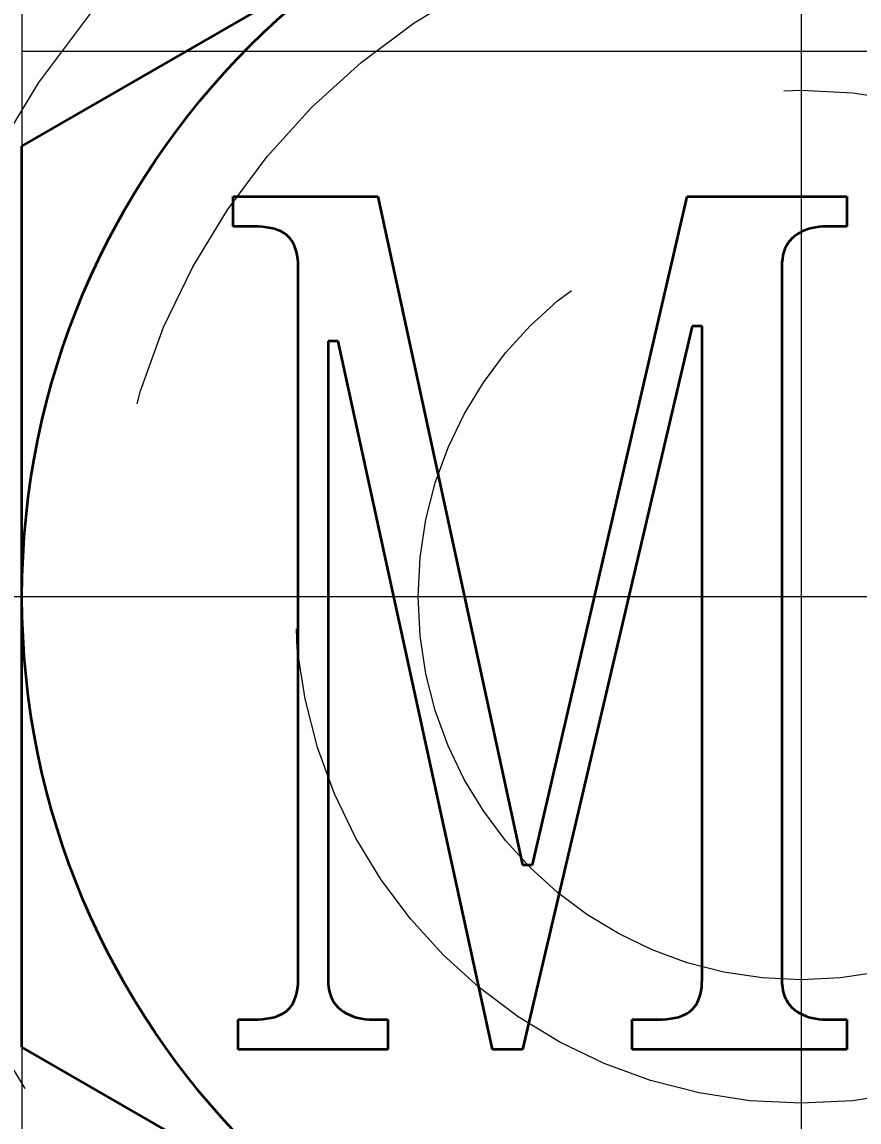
# Model space of a CAD drawing. Header units: millimetres. Extents: x 5606 to 13175, y -3239 to -2051.
# Drawn here: x 6560.98 to 6566.35, y -2437.15 to -2430.1 of the extents above; entities that cross this region are included whole.
import ezdxf

# ---------------------------------------------------------------- set-up
doc = ezdxf.new("R2010")
doc.units = ezdxf.units.MM
doc.linetypes.add('CENTER-HOKUTO', pattern=[23, 20, -1, 1, -1])
doc.linetypes.add('HIDDEN-HOKUTO', pattern=[3.8, 2.5, -1.3])
doc.layers.add('AM_7', color=2, linetype='CENTER-HOKUTO', lineweight=30)
doc.layers.add('AM_HID', color=1, linetype='HIDDEN-HOKUTO', lineweight=25)
doc.layers.add('word_dim', color=253, linetype='Continuous')
doc.styles.get("Standard").update_dxf_attribs({"font": 'romans.shx', "bigfont": 'bigfont.shx'})
doc.dimstyles.new('RS1-4', dxfattribs={"dimscale": 4, "dimtxt": 3.5, "dimasz": 3, "dimexe": 1, "dimexo": 0, "dimgap": 1, "dimtad": 3, "dimdsep": 46, "dimtxsty": 'Standard', "dimblk1": 'OPEN', "dimblk2": 'OPEN', "dimsah": 1, "dimcen": 0, "dimclrd": 256, "dimclre": 256, "dimclrt": 3, "dimadec": 0, "dimazin": 0, "dimtfac": 1, "dimtmove": 0, "dimatfit": 3, "dimldrblk": 'OPEN', "dimfxl": 0, "dimtolj": 1, "dimtzin": 0, "dimarcsym": 0})

# ---------------------------------------------------------------- blocks, each defined once
blk = doc.blocks.new('_Open')
at = {"color": 0, "lineweight": -2}
for p, q in [((-1, 0.16667), (0, 0)), ((-1, -0.16667), (0, 0)), ((0, 0), (-1, 0))]:
    blk.add_line(p, q, dxfattribs=at)
blk = doc.blocks.new('*D266')
at = {"layer": 'DEFPOINTS', "color": 0, "linetype": 'Continuous', "ltscale": 2}
for p in [(6610.3126, -2218.9439), (6610.3126, -2336.6425), (6330.9824, -2565.2835)]:
    blk.add_point(p, dxfattribs=at)
at = {"layer": 'word_dim', "linetype": 'Continuous', "lineweight": -2, "ltscale": 2}
for p, q in [((6330.9824, -2565.2835), (6330.9824, -2214.9439)), ((6610.3126, -2336.6425), (6610.3126, -2214.9439)), ((6342.9824, -2218.9439), (6598.3126, -2218.9439))]:
    blk.add_line(p, q, dxfattribs=at)
at = {"layer": 'word_dim', "linetype": 'Continuous', "lineweight": -2, "ltscale": 2, "xscale": 12, "yscale": 12, "zscale": 12, "rotation": 180}
blk.add_blockref('_Open', (6330.9824, -2218.9439), dxfattribs=at)
at = {"layer": 'word_dim', "linetype": 'Continuous', "lineweight": -2, "ltscale": 2, "xscale": 12, "yscale": 12, "zscale": 12}
blk.add_blockref('_Open', (6610.3126, -2218.9439), dxfattribs=at)
at = {"layer": 'word_dim', "color": 3, "linetype": 'Continuous', "ltscale": 2, "insert": (6470.6475, -2207.9439), "char_height": 14, "attachment_point": 5}
blk.add_mtext('\\A1;279.33', dxfattribs=at)

msp = doc.modelspace()

# ---------------------------------------------------------------- linework, layer by layer
at = {"color": 7, "lineweight": 35, "ltscale": 0.144319}
msp.add_line((6560.9824, -2430.8938), (6565.9824, -2428.0085), dxfattribs=at)
at = {"color": 7, "lineweight": 35, "ltscale": 0.072243}
msp.add_line((6560.9824, -2433.7835), (6560.9824, -2430.8938), dxfattribs=at)
at = {"color": 7, "lineweight": 35, "ltscale": 0.0048}
for p, q in [((6562.3384, -2431.4082), (6562.3384, -2431.2162)), ((6566.2743, -2431.2162), (6566.2743, -2431.4082)), ((6562.3704, -2436.6882), (6562.3704, -2436.4962)), ((6563.3304, -2436.4962), (6563.3304, -2436.6882)), ((6564.8983, -2436.6882), (6564.8983, -2436.4962)), ((6566.2743, -2436.4962), (6566.2743, -2436.6882))]:
    msp.add_line(p, q, dxfattribs=at)
at = {"color": 7, "lineweight": 35, "ltscale": 0.023199}
msp.add_line((6562.3384, -2431.2162), (6563.2664, -2431.2162), dxfattribs=at)
at = {"color": 7, "lineweight": 35, "ltscale": 0.109682}
msp.add_line((6563.2664, -2431.2162), (6564.1945, -2435.5042), dxfattribs=at)
at = {"color": 7, "lineweight": 35, "ltscale": 0.110031}
msp.add_line((6564.2584, -2435.5042), (6565.2504, -2431.2162), dxfattribs=at)
at = {"color": 7, "lineweight": 35, "ltscale": 0.025598}
msp.add_line((6565.2504, -2431.2162), (6566.2743, -2431.2162), dxfattribs=at)
at = {"color": 7, "lineweight": 35, "ltscale": 0.003201}
msp.add_line((6562.4664, -2431.4082), (6562.3384, -2431.4082), dxfattribs=at)
at = {"color": 7, "lineweight": 35, "ltscale": 0.000775312}
msp.add_line((6562.4974, -2431.4088), (6562.4664, -2431.4082), dxfattribs=at)
at = {"color": 7, "lineweight": 35, "ltscale": 0.000727958}
msp.add_line((6562.5265, -2431.4108), (6562.4974, -2431.4088), dxfattribs=at)
at = {"color": 7, "lineweight": 35, "ltscale": 0.000685152}
msp.add_line((6562.5537, -2431.414), (6562.5265, -2431.4108), dxfattribs=at)
at = {"color": 7, "lineweight": 35, "ltscale": 0.000641592}
msp.add_line((6562.579, -2431.4185), (6562.5537, -2431.414), dxfattribs=at)
at = {"color": 7, "lineweight": 35, "ltscale": 0.00060342}
for p, q in [((6562.6024, -2431.4242), (6562.579, -2431.4185)), ((6562.579, -2436.486), (6562.6024, -2436.4802)), ((6565.171, -2436.486), (6565.1945, -2436.4802))]:
    msp.add_line(p, q, dxfattribs=at)
at = {"color": 7, "lineweight": 35, "ltscale": 0.000565285}
msp.add_line((6562.6239, -2431.4313), (6562.6024, -2431.4242), dxfattribs=at)
at = {"color": 7, "lineweight": 35, "ltscale": 0.000527742}
msp.add_line((6562.6433, -2431.4396), (6562.6239, -2431.4313), dxfattribs=at)
at = {"color": 7, "lineweight": 35, "ltscale": 0.000503191}
for p, q in [((6562.661, -2431.4492), (6562.6433, -2431.4396)), ((6562.6433, -2436.4648), (6562.661, -2436.4553)), ((6565.2352, -2436.4648), (6565.2529, -2436.4553))]:
    msp.add_line(p, q, dxfattribs=at)
at = {"color": 7, "lineweight": 35, "ltscale": 0.00051666}
for p, q in [((6565.9906, -2431.4396), (6565.9723, -2431.4492)), ((6565.9723, -2436.4553), (6565.9906, -2436.4648))]:
    msp.add_line(p, q, dxfattribs=at)
at = {"color": 7, "lineweight": 35, "ltscale": 0.00053055}
msp.add_line((6566.0101, -2431.4313), (6565.9906, -2431.4396), dxfattribs=at)
at = {"color": 7, "lineweight": 35, "ltscale": 0.000536372}
msp.add_line((6566.0304, -2431.4242), (6566.0101, -2431.4313), dxfattribs=at)
at = {"color": 7, "lineweight": 35, "ltscale": 0.000550236}
for p, q in [((6566.0516, -2431.4185), (6566.0304, -2431.4242)), ((6566.0304, -2436.4802), (6566.0516, -2436.486))]:
    msp.add_line(p, q, dxfattribs=at)
at = {"color": 7, "lineweight": 35, "ltscale": 0.00056663}
msp.add_line((6566.0738, -2431.414), (6566.0516, -2431.4185), dxfattribs=at)
at = {"color": 7, "lineweight": 35, "ltscale": 0.000585238}
msp.add_line((6566.097, -2431.4108), (6566.0738, -2431.414), dxfattribs=at)
at = {"color": 7, "lineweight": 35, "ltscale": 0.000606218}
msp.add_line((6566.1212, -2431.4088), (6566.097, -2431.4108), dxfattribs=at)
at = {"color": 7, "lineweight": 35, "ltscale": 0.000628866}
msp.add_line((6566.1464, -2431.4082), (6566.1212, -2431.4088), dxfattribs=at)
at = {"color": 7, "lineweight": 35, "ltscale": 0.003198}
for p, q in [((6566.2743, -2431.4082), (6566.1464, -2431.4082)), ((6566.1464, -2436.4962), (6566.2743, -2436.4962))]:
    msp.add_line(p, q, dxfattribs=at)
at = {"color": 7, "lineweight": 35, "ltscale": 0.000476644}
msp.add_line((6562.6766, -2431.4601), (6562.661, -2431.4492), dxfattribs=at)
at = {"color": 7, "lineweight": 35, "ltscale": 0.000457196}
for p, q in [((6562.6903, -2431.4722), (6562.6766, -2431.4601)), ((6562.6766, -2436.4444), (6562.6903, -2436.4322)), ((6565.2687, -2436.4444), (6565.2823, -2436.4322))]:
    msp.add_line(p, q, dxfattribs=at)
at = {"color": 7, "lineweight": 35, "ltscale": 0.000453676}
msp.add_line((6562.7025, -2431.4857), (6562.6903, -2431.4722), dxfattribs=at)
at = {"color": 7, "lineweight": 35, "ltscale": 0.000459597}
msp.add_line((6562.7135, -2431.5004), (6562.7025, -2431.4857), dxfattribs=at)
at = {"color": 7, "lineweight": 35, "ltscale": 0.000464625}
msp.add_line((6562.723, -2431.5164), (6562.7135, -2431.5004), dxfattribs=at)
at = {"color": 7, "lineweight": 35, "ltscale": 0.000479099}
msp.add_line((6562.7313, -2431.5336), (6562.723, -2431.5164), dxfattribs=at)
at = {"color": 7, "lineweight": 35, "ltscale": 0.000505324}
msp.add_line((6565.8976, -2431.5164), (6565.8871, -2431.5336), dxfattribs=at)
at = {"color": 7, "lineweight": 35, "ltscale": 0.000498657}
msp.add_line((6565.9095, -2431.5004), (6565.8976, -2431.5164), dxfattribs=at)
at = {"color": 7, "lineweight": 35, "ltscale": 0.00050261}
msp.add_line((6565.9232, -2431.4857), (6565.9095, -2431.5004), dxfattribs=at)
at = {"color": 7, "lineweight": 35, "ltscale": 0.000505856}
msp.add_line((6565.9383, -2431.4722), (6565.9232, -2431.4857), dxfattribs=at)
at = {"color": 7, "lineweight": 35, "ltscale": 0.000511798}
for p, q in [((6565.9548, -2431.4601), (6565.9383, -2431.4722)), ((6563.0264, -2436.4322), (6563.0428, -2436.4444)), ((6565.9383, -2436.4322), (6565.9548, -2436.4444))]:
    msp.add_line(p, q, dxfattribs=at)
at = {"color": 7, "lineweight": 35, "ltscale": 0.000514828}
msp.add_line((6565.9723, -2431.4492), (6565.9548, -2431.4601), dxfattribs=at)
at = {"color": 7, "lineweight": 35, "ltscale": 0.00049649}
for p, q in [((6562.7384, -2431.5522), (6562.7313, -2431.5336)), ((6562.7313, -2436.3708), (6562.7384, -2436.3522)), ((6565.3234, -2436.3708), (6565.3304, -2436.3522))]:
    msp.add_line(p, q, dxfattribs=at)
at = {"color": 7, "lineweight": 35, "ltscale": 0.000517703}
msp.add_line((6562.7441, -2431.5721), (6562.7384, -2431.5522), dxfattribs=at)
at = {"color": 7, "lineweight": 35, "ltscale": 0.000539148}
msp.add_line((6562.7487, -2431.5932), (6562.7441, -2431.5721), dxfattribs=at)
at = {"color": 7, "lineweight": 35, "ltscale": 0.000545561}
msp.add_line((6565.8712, -2431.5721), (6565.8656, -2431.5932), dxfattribs=at)
at = {"color": 7, "lineweight": 35, "ltscale": 0.000527989}
msp.add_line((6565.8783, -2431.5522), (6565.8712, -2431.5721), dxfattribs=at)
at = {"color": 7, "lineweight": 35, "ltscale": 0.000513276}
for p, q in [((6565.8871, -2431.5336), (6565.8783, -2431.5522)), ((6562.9664, -2436.3522), (6562.9752, -2436.3708)), ((6565.8783, -2436.3522), (6565.8871, -2436.3708))]:
    msp.add_line(p, q, dxfattribs=at)
at = {"color": 7, "lineweight": 35, "ltscale": 0.000566346}
msp.add_line((6562.7518, -2431.6156), (6562.7487, -2431.5932), dxfattribs=at)
at = {"color": 7, "lineweight": 35, "ltscale": 0.000594051}
for p, q in [((6562.7538, -2431.6393), (6562.7518, -2431.6156)), ((6562.7518, -2436.2889), (6562.7538, -2436.2652))]:
    msp.add_line(p, q, dxfattribs=at)
at = {"color": 7, "lineweight": 35, "ltscale": 0.000623441}
msp.add_line((6562.7543, -2431.6642), (6562.7538, -2431.6393), dxfattribs=at)
at = {"color": 7, "lineweight": 35, "ltscale": 0.000623799}
msp.add_line((6565.8592, -2431.6393), (6565.8583, -2431.6642), dxfattribs=at)
at = {"color": 7, "lineweight": 35, "ltscale": 0.000594874}
for p, q in [((6565.8616, -2431.6156), (6565.8592, -2431.6393)), ((6565.8592, -2436.2652), (6565.8616, -2436.2889))]:
    msp.add_line(p, q, dxfattribs=at)
at = {"color": 7, "lineweight": 35, "ltscale": 0.000569732}
msp.add_line((6565.8656, -2431.5932), (6565.8616, -2431.6156), dxfattribs=at)
at = {"color": 7, "lineweight": 35, "ltscale": 0.1144}
for p, q in [((6562.7543, -2436.2402), (6562.7543, -2431.6642)), ((6565.8583, -2431.6642), (6565.8583, -2436.2402))]:
    msp.add_line(p, q, dxfattribs=at)
at = {"color": 7, "lineweight": 35, "ltscale": 0.119146}
msp.add_line((6565.2823, -2432.0482), (6564.1945, -2436.6882), dxfattribs=at)
at = {"color": 7, "lineweight": 35, "ltscale": 0.001599}
for p, q in [((6565.3463, -2432.0482), (6565.2823, -2432.0482)), ((6563.0104, -2432.1442), (6562.9464, -2432.1442)), ((6564.1945, -2435.5042), (6564.2584, -2435.5042))]:
    msp.add_line(p, q, dxfattribs=at)
at = {"color": 7, "lineweight": 35, "ltscale": 0.1048}
msp.add_line((6565.3463, -2436.2402), (6565.3463, -2432.0482), dxfattribs=at)
at = {"color": 7, "lineweight": 35, "ltscale": 0.102401}
msp.add_line((6562.9464, -2432.1442), (6562.9464, -2436.2402), dxfattribs=at)
at = {"color": 7, "lineweight": 35, "ltscale": 0.116276}
msp.add_line((6564.0023, -2436.6882), (6563.0104, -2432.1442), dxfattribs=at)
at = {"color": 7, "lineweight": 35, "ltscale": 0.072244}
msp.add_line((6560.9824, -2436.6733), (6560.9824, -2433.7835), dxfattribs=at)
at = {"color": 7, "lineweight": 35, "ltscale": 0.000624204}
msp.add_line((6562.7538, -2436.2652), (6562.7543, -2436.2402), dxfattribs=at)
at = {"color": 7, "lineweight": 35, "ltscale": 0.000624353}
msp.add_line((6562.9464, -2436.2402), (6562.9471, -2436.2652), dxfattribs=at)
at = {"color": 7, "lineweight": 35, "ltscale": 0.000624271}
msp.add_line((6565.3457, -2436.2652), (6565.3463, -2436.2402), dxfattribs=at)
at = {"color": 7, "lineweight": 35, "ltscale": 0.000624562}
msp.add_line((6565.8583, -2436.2402), (6565.8592, -2436.2652), dxfattribs=at)
at = {"color": 7, "lineweight": 35, "ltscale": 0.000541386}
msp.add_line((6562.7441, -2436.3324), (6562.7487, -2436.3112), dxfattribs=at)
at = {"color": 7, "lineweight": 35, "ltscale": 0.00056408}
for p, q in [((6562.7487, -2436.3112), (6562.7518, -2436.2889)), ((6565.3407, -2436.3112), (6565.3439, -2436.2889))]:
    msp.add_line(p, q, dxfattribs=at)
at = {"color": 7, "lineweight": 35, "ltscale": 0.000595179}
msp.add_line((6562.9471, -2436.2652), (6562.9496, -2436.2889), dxfattribs=at)
at = {"color": 7, "lineweight": 35, "ltscale": 0.000566946}
msp.add_line((6562.9496, -2436.2889), (6562.9535, -2436.3112), dxfattribs=at)
at = {"color": 7, "lineweight": 35, "ltscale": 0.000547774}
for p, q in [((6562.9535, -2436.3112), (6562.9591, -2436.3324)), ((6565.8656, -2436.3112), (6565.8712, -2436.3324))]:
    msp.add_line(p, q, dxfattribs=at)
at = {"color": 7, "lineweight": 35, "ltscale": 0.000542031}
msp.add_line((6565.3361, -2436.3324), (6565.3407, -2436.3112), dxfattribs=at)
at = {"color": 7, "lineweight": 35, "ltscale": 0.000593808}
msp.add_line((6565.3439, -2436.2889), (6565.3457, -2436.2652), dxfattribs=at)
at = {"color": 7, "lineweight": 35, "ltscale": 0.000567479}
msp.add_line((6565.8616, -2436.2889), (6565.8656, -2436.3112), dxfattribs=at)
at = {"color": 7, "lineweight": 35, "ltscale": 0.000479787}
for p, q in [((6562.723, -2436.3881), (6562.7313, -2436.3708)), ((6565.3151, -2436.3881), (6565.3234, -2436.3708))]:
    msp.add_line(p, q, dxfattribs=at)
at = {"color": 7, "lineweight": 35, "ltscale": 0.000515504}
msp.add_line((6562.7384, -2436.3522), (6562.7441, -2436.3324), dxfattribs=at)
at = {"color": 7, "lineweight": 35, "ltscale": 0.000527919}
msp.add_line((6562.9591, -2436.3324), (6562.9664, -2436.3522), dxfattribs=at)
at = {"color": 7, "lineweight": 35, "ltscale": 0.000502837}
msp.add_line((6562.9752, -2436.3708), (6562.9855, -2436.3881), dxfattribs=at)
at = {"color": 7, "lineweight": 35, "ltscale": 0.000514663}
msp.add_line((6565.3304, -2436.3522), (6565.3361, -2436.3324), dxfattribs=at)
at = {"color": 7, "lineweight": 35, "ltscale": 0.000525834}
msp.add_line((6565.8712, -2436.3324), (6565.8783, -2436.3522), dxfattribs=at)
at = {"color": 7, "lineweight": 35, "ltscale": 0.000505976}
msp.add_line((6565.8871, -2436.3708), (6565.8976, -2436.3881), dxfattribs=at)
at = {"color": 7, "lineweight": 35, "ltscale": 0.000475771}
msp.add_line((6562.661, -2436.4553), (6562.6766, -2436.4444), dxfattribs=at)
at = {"color": 7, "lineweight": 35, "ltscale": 0.000454807}
for p, q in [((6562.6903, -2436.4322), (6562.7025, -2436.4188)), ((6565.2823, -2436.4322), (6565.2945, -2436.4188))]:
    msp.add_line(p, q, dxfattribs=at)
at = {"color": 7, "lineweight": 35, "ltscale": 0.000458985}
msp.add_line((6562.7025, -2436.4188), (6562.7135, -2436.4041), dxfattribs=at)
at = {"color": 7, "lineweight": 35, "ltscale": 0.00046528}
msp.add_line((6562.7135, -2436.4041), (6562.723, -2436.3881), dxfattribs=at)
at = {"color": 7, "lineweight": 35, "ltscale": 0.000501102}
msp.add_line((6562.9855, -2436.3881), (6562.9976, -2436.4041), dxfattribs=at)
at = {"color": 7, "lineweight": 35, "ltscale": 0.000499979}
msp.add_line((6562.9976, -2436.4041), (6563.0111, -2436.4188), dxfattribs=at)
at = {"color": 7, "lineweight": 35, "ltscale": 0.000509152}
msp.add_line((6563.0111, -2436.4188), (6563.0264, -2436.4322), dxfattribs=at)
at = {"color": 7, "lineweight": 35, "ltscale": 0.00051402}
for p, q in [((6563.0428, -2436.4444), (6563.0603, -2436.4553)), ((6565.9548, -2436.4444), (6565.9723, -2436.4553))]:
    msp.add_line(p, q, dxfattribs=at)
at = {"color": 7, "lineweight": 35, "ltscale": 0.000519366}
msp.add_line((6563.0603, -2436.4553), (6563.0787, -2436.4648), dxfattribs=at)
at = {"color": 7, "lineweight": 35, "ltscale": 0.00047828}
msp.add_line((6565.2529, -2436.4553), (6565.2687, -2436.4444), dxfattribs=at)
at = {"color": 7, "lineweight": 35, "ltscale": 0.000457166}
msp.add_line((6565.2945, -2436.4188), (6565.3054, -2436.4041), dxfattribs=at)
at = {"color": 7, "lineweight": 35, "ltscale": 0.000466849}
msp.add_line((6565.3054, -2436.4041), (6565.3151, -2436.3881), dxfattribs=at)
at = {"color": 7, "lineweight": 35, "ltscale": 0.000499268}
msp.add_line((6565.8976, -2436.3881), (6565.9095, -2436.4041), dxfattribs=at)
at = {"color": 7, "lineweight": 35, "ltscale": 0.000502051}
msp.add_line((6565.9095, -2436.4041), (6565.9232, -2436.4188), dxfattribs=at)
at = {"color": 7, "lineweight": 35, "ltscale": 0.00050687}
msp.add_line((6565.9232, -2436.4188), (6565.9383, -2436.4322), dxfattribs=at)
at = {"color": 7, "lineweight": 35, "ltscale": 0.002402}
for p, q in [((6562.3704, -2436.4962), (6562.4664, -2436.4962)), ((6563.2344, -2436.4962), (6563.3304, -2436.4962))]:
    msp.add_line(p, q, dxfattribs=at)
at = {"color": 7, "lineweight": 35, "ltscale": 0.000775328}
msp.add_line((6562.4664, -2436.4962), (6562.4974, -2436.4955), dxfattribs=at)
at = {"color": 7, "lineweight": 35, "ltscale": 0.000727857}
for p, q in [((6562.4974, -2436.4955), (6562.5265, -2436.4937)), ((6565.0895, -2436.4955), (6565.1185, -2436.4937))]:
    msp.add_line(p, q, dxfattribs=at)
at = {"color": 7, "lineweight": 35, "ltscale": 0.00068533}
msp.add_line((6562.5265, -2436.4937), (6562.5537, -2436.4904), dxfattribs=at)
at = {"color": 7, "lineweight": 35, "ltscale": 0.000641327}
msp.add_line((6562.5537, -2436.4904), (6562.579, -2436.486), dxfattribs=at)
at = {"color": 7, "lineweight": 35, "ltscale": 0.000565047}
msp.add_line((6562.6024, -2436.4802), (6562.6239, -2436.4732), dxfattribs=at)
at = {"color": 7, "lineweight": 35, "ltscale": 0.000528344}
for p, q in [((6562.6239, -2436.4732), (6562.6433, -2436.4648)), ((6565.2158, -2436.4732), (6565.2352, -2436.4648))]:
    msp.add_line(p, q, dxfattribs=at)
at = {"color": 7, "lineweight": 35, "ltscale": 0.000525543}
msp.add_line((6563.0787, -2436.4648), (6563.098, -2436.4732), dxfattribs=at)
at = {"color": 7, "lineweight": 35, "ltscale": 0.000536122}
for p, q in [((6563.098, -2436.4732), (6563.1183, -2436.4802)), ((6566.0101, -2436.4732), (6566.0304, -2436.4802))]:
    msp.add_line(p, q, dxfattribs=at)
at = {"color": 7, "lineweight": 35, "ltscale": 0.000553182}
msp.add_line((6563.1183, -2436.4802), (6563.1396, -2436.486), dxfattribs=at)
at = {"color": 7, "lineweight": 35, "ltscale": 0.00056633}
for p, q in [((6563.1396, -2436.486), (6563.1619, -2436.4904)), ((6566.0516, -2436.486), (6566.0738, -2436.4904))]:
    msp.add_line(p, q, dxfattribs=at)
at = {"color": 7, "lineweight": 35, "ltscale": 0.000588469}
msp.add_line((6563.1619, -2436.4904), (6563.1852, -2436.4937), dxfattribs=at)
at = {"color": 7, "lineweight": 35, "ltscale": 0.000603054}
msp.add_line((6563.1852, -2436.4937), (6563.2092, -2436.4955), dxfattribs=at)
at = {"color": 7, "lineweight": 35, "ltscale": 0.000628886}
for p, q in [((6563.2092, -2436.4955), (6563.2344, -2436.4962)), ((6566.1212, -2436.4955), (6566.1464, -2436.4962))]:
    msp.add_line(p, q, dxfattribs=at)
at = {"color": 7, "lineweight": 35, "ltscale": 0.004001}
msp.add_line((6564.8983, -2436.4962), (6565.0583, -2436.4962), dxfattribs=at)
at = {"color": 7, "lineweight": 35, "ltscale": 0.000778379}
msp.add_line((6565.0583, -2436.4962), (6565.0895, -2436.4955), dxfattribs=at)
at = {"color": 7, "lineweight": 35, "ltscale": 0.0006823}
msp.add_line((6565.1185, -2436.4937), (6565.1456, -2436.4904), dxfattribs=at)
at = {"color": 7, "lineweight": 35, "ltscale": 0.000644333}
msp.add_line((6565.1456, -2436.4904), (6565.171, -2436.486), dxfattribs=at)
at = {"color": 7, "lineweight": 35, "ltscale": 0.000562147}
msp.add_line((6565.1945, -2436.4802), (6565.2158, -2436.4732), dxfattribs=at)
at = {"color": 7, "lineweight": 35, "ltscale": 0.000531148}
msp.add_line((6565.9906, -2436.4648), (6566.0101, -2436.4732), dxfattribs=at)
at = {"color": 7, "lineweight": 35, "ltscale": 0.000585447}
msp.add_line((6566.0738, -2436.4904), (6566.097, -2436.4937), dxfattribs=at)
at = {"color": 7, "lineweight": 35, "ltscale": 0.000606097}
msp.add_line((6566.097, -2436.4937), (6566.1212, -2436.4955), dxfattribs=at)
at = {"color": 7, "lineweight": 35, "ltscale": 0.144318}
msp.add_line((6565.9824, -2439.5585), (6560.9824, -2436.6733), dxfattribs=at)
at = {"color": 7, "lineweight": 35, "ltscale": 0.024002}
msp.add_line((6563.3304, -2436.6882), (6562.3704, -2436.6882), dxfattribs=at)
at = {"color": 7, "lineweight": 35, "ltscale": 0.004803}
msp.add_line((6564.1945, -2436.6882), (6564.0023, -2436.6882), dxfattribs=at)
at = {"color": 7, "lineweight": 35, "ltscale": 0.034399}
msp.add_line((6566.2743, -2436.6882), (6564.8983, -2436.6882), dxfattribs=at)
at = {"color": 7, "lineweight": 35}
msp.add_circle((6565.9824, -2433.7835), 5, dxfattribs=at)
at = {"layer": 'AM_7', "color": 2, "lineweight": 13}
for p, q in [((6565.9824, -2426.1135), (6565.9824, -2441.4535)), ((6560.9824, -2429.2335), (6560.9824, -2438.3335)), ((6565.5323, -2433.7835), (6556.4325, -2433.7835)), ((6573.6525, -2433.7835), (6558.3124, -2433.7835))]:
    msp.add_line(p, q, dxfattribs=at)
at = {"layer": 'AM_HID', "color": 1, "lineweight": 13, "ltscale": 4}
msp.add_line((6560.9824, -2430.2835), (6570.9824, -2430.2835), dxfattribs=at)
for radius in [5.9, 4.44, 3.25, 2.4585]:
    msp.add_circle((6565.9824, -2433.7835), radius, dxfattribs=at)

# ---------------------------------------------------------------- dimensions: what is measured, and where the dimension line sits
at = {"layer": 'word_dim', "linetype": 'Continuous', "ltscale": 2}
dim = msp.add_linear_dim(base=(6610.3126, -2218.9439), p1=(6330.9824, -2565.2835), p2=(6610.3126, -2336.6425), dimstyle='RS1-4', dxfattribs=at)
dim.commit()
dim.dimension.update_dxf_attribs({"geometry": '*D266', "text_midpoint": (6470.6475, -2207.9439)})

doc.saveas('drawing.dxf')
